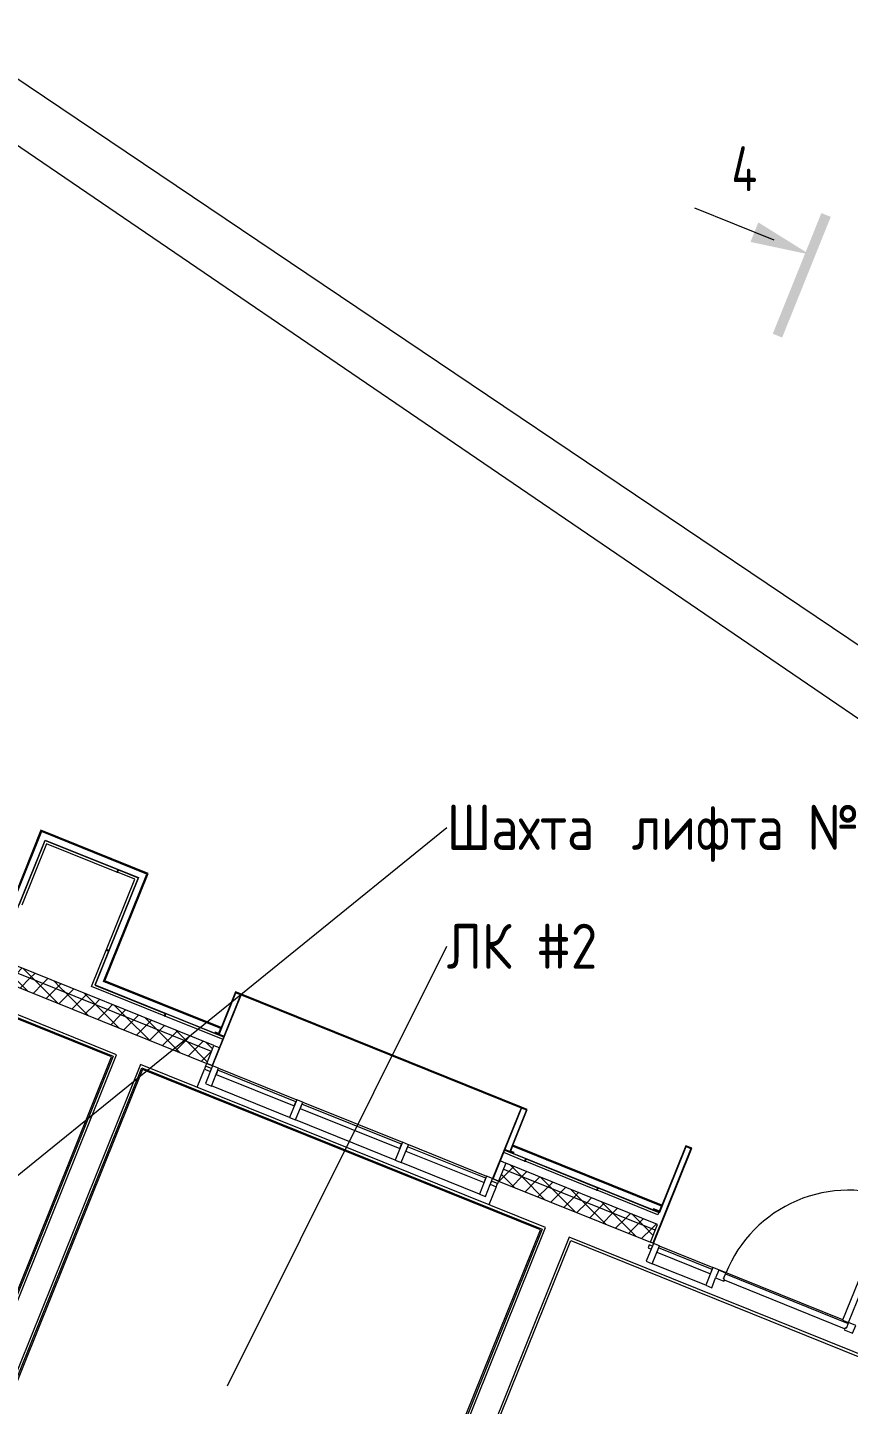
# Model space of a CAD drawing. Header units: millimetres. Extents: x -584918 to 2941280, y 3000189 to 4229862.
# Drawn here: x 190182 to 196574, y 3672921 to 3683638 of the extents above; entities that cross this region are included whole.
import ezdxf

# ---------------------------------------------------------------- set-up
doc = ezdxf.new("R2010")
doc.units = ezdxf.units.MM
for name, color, linetype, lineweight in [('Аннотация', 7, 'Continuous', 0), ('Витраж', 7, 'Continuous', 0), ('Двери', 7, 'Continuous', 0), ('Обобщенные модели', 7, 'Continuous', 0), ('Панели витража', 7, 'Continuous', 0), ('Перекрытие', 7, 'Continuous', 0), ('Разрезы', 7, 'Continuous', 0), ('Стены', 7, 'Continuous', 0), ('Стены внутренние', 7, 'Continuous', 0), ('Стены наружные', 7, 'Continuous', 0), ('Стены отделка', 7, 'Continuous', 0), ('Стены перегородки', 7, 'Continuous', 0), ('Стены штриховка', 7, 'Continuous', 0), ('экспертиза ДУ', 1, 'Continuous', 0)]:
    doc.layers.add(name, color=color, linetype=linetype, lineweight=lineweight)
doc.styles.add('GOST Common', font='', dxfattribs={"width": 0.9, "height": 700})
doc.styles.add('GOST Common_4', font='', dxfattribs={"width": 0.8, "height": 700})
doc.styles.get('GOST Common').set_extended_font_data('GOST Common')
doc.styles.get('GOST Common_4').set_extended_font_data('GOST Common')
pattern_1 = [(45, (192051.36, 3643581.3), (-235.7317, 235.7317), []), (45, (192208.5, 3643581.3), (-235.7317, 235.7317), [])]
pattern_2 = [(45, (192051.36, 3643581.32), (-70.71068, 70.71068), []), (135, (192051.36, 3643581.32), (-70.71068, -70.71068), [])]

# ---------------------------------------------------------------- blocks, each defined once
blk = doc.blocks.new('Откос с зашивкой _верх_низ_ - Откос-V222-АР Этаж 01')
at = {"layer": 'Обобщенные модели'}
for p, q in [((-1180, 300), (-1180, -300)), ((-1175, 300), (-1180, 300)), ((-1175, -300), (-1175, 300)), ((1180, 300), (1175, 300)), ((1175, 300), (1175, -300)), ((1180, -300), (1180, 300)), ((-1220, 55), (-1255, 55)), ((-1255, 55), (-1255, 50)), ((-1255, 50), (-1225, 50)), ((-1225, 50), (-1225, -300)), ((-1220, -295), (-1220, 55)), ((-1220, 55), (-1180, 55)), ((1180, 55), (1220, 55)), ((1255, 55), (1220, 55)), ((1220, 55), (1220, -295)), ((1225, -300), (1225, 50)), ((1225, 50), (1255, 50)), ((1255, 50), (1255, 55)), ((-1225, -300), (-1175, -300)), ((-1175, -295), (-1220, -295)), ((-1180, -300), (-1175, -300)), ((-1175, -300), (-1175, -295)), ((1175, -295), (-1175, -295)), ((-1175, -300), (1175, -300)), ((1175, -300), (-1175, -300)), ((1220, -295), (1175, -295)), ((1175, -295), (1175, -300)), ((1175, -300), (1180, -300)), ((1175, -300), (1225, -300))]:
    blk.add_line(p, q, dxfattribs=at)
blk = doc.blocks.new('ASVP_ОТКОС МЕТАЛЛИЧЕСКИЙ_Двери1 - Откос дверей 2-V223-АР Этаж 01')
at = {"layer": 'Обобщенные модели'}
for p, q in [((-880, 300), (-880, -500)), ((-875, 300), (-880, 300)), ((-875, -500), (-875, 300)), ((880, 300), (875, 300)), ((875, 300), (875, -500)), ((880, -500), (880, 300)), ((-920, 55), (-975, 55)), ((-975, 55), (-975, 50)), ((-975, 50), (-925, 50)), ((-925, 50), (-925, -500)), ((-920, -495), (-920, 55)), ((975, 55), (920, 55)), ((920, 55), (920, -495)), ((925, -500), (925, 50)), ((925, 50), (975, 50)), ((975, 50), (975, 55)), ((-925, -500), (-875, -500)), ((-875, -495), (-920, -495)), ((-880, -500), (-875, -500)), ((-875, -500), (-875, -495)), ((920, -495), (875, -495)), ((875, -495), (875, -500)), ((875, -500), (880, -500)), ((875, -500), (925, -500))]:
    blk.add_line(p, q, dxfattribs=at)
blk = doc.blocks.new('Системная панель - Глухая панель_25 мм-7861994-АР Этаж 01')
at = {"layer": 'Панели витража', "lineweight": 18}
for p, q in [((13, 13), (-13, 13)), ((-13, 13), (-13, -13)), ((13, -13), (13, 13)), ((-13, -13), (13, -13))]:
    blk.add_line(p, q, dxfattribs=at)
blk = doc.blocks.new('Системная панель - Cтеклопакет Двухкамерный_36 мм-7861996-АР Этаж 01')
at = {"layer": 'Панели витража', "lineweight": 18}
for p, q in [((225, 18), (-225, 18)), ((-225, 18), (-225, -18)), ((225, -18), (225, 18)), ((-225, -18), (225, -18))]:
    blk.add_line(p, q, dxfattribs=at)
blk = doc.blocks.new('Прямоугольный импост - 50х150_RAL 3009-7860922-АР Этаж 01')
at = {"layer": 'Витраж'}
for p, q in [((3050, 30574), (3468, 30406)), ((3412, 30267), (2994, 30435))]:
    blk.add_line(p, q, dxfattribs=at)
blk = doc.blocks.new('Прямоугольный импост - 50х150_RAL 3009-7861989-АР Этаж 01')
at = {"layer": 'Витраж', "lineweight": 18}
for p, q in [((-25, 35), (25, 35)), ((-25, 32.5), (-25, 35)), ((25, 35), (25, -115)), ((-25, -115), (-25, -32.5)), ((25, -115), (-25, -115))]:
    blk.add_line(p, q, dxfattribs=at)
blk = doc.blocks.new('Прямоугольный импост - 50х150_RAL 3009-V243-АР Этаж 01')
at = {"layer": 'Витраж'}
h = blk.add_hatch(dxfattribs=at)
h.set_pattern_fill('FP_54', color=256, style=0, pattern_type=2)
h.set_pattern_definition([(158.051, (-8623.8, -29463.5), (-284.821, -706.768), []), (158.051, (-8588.1, -29374.9), (-284.821, -706.768), []), (158.051, (-8552.6, -29286.8), (-284.821, -706.768), []), (158.051, (-8446.05, -29022.44), (-284.821, -706.768), [])])
h.paths.add_polyline_path([(-25, -115), (-25, 35), (25, 35), (25, -115)])
at = {"layer": 'Витраж', "lineweight": 18}
for p, q in [((-25, 35), (25, 35)), ((-25, -115), (-25, 35)), ((25, 35), (25, -115)), ((25, -115), (-25, -115))]:
    blk.add_line(p, q, dxfattribs=at)
blk = doc.blocks.new('ASVP_ДверьАлюминиеваяВитражная_1 полотно - Остекленная Наружная Коричневая-7862006-АР Этаж 01')
at = {"layer": 'Двери', "lineweight": 18}
for p, q in [((-575, 32.5), (-575, -32.5)), ((-505, 32.5), (-575, 32.5)), ((-515, -32.5), (-515, 17.5)), ((-515, 17.5), (-505, 17.5)), ((-505, 17.5), (-505, 32.5)), ((575, 32.5), (505, 32.5)), ((505, 32.5), (505, 17.5)), ((505, 17.5), (515, 17.5)), ((515, 17.5), (515, -32.5)), ((575, -32.5), (575, 32.5)), ((-575, -32.5), (-515, -32.5)), ((-465, -32.5), (-515, -32.5)), ((-515, -32.5), (-515, -1062.5)), ((-465, -1062.5), (-465, -32.5)), ((515, -32.5), (575, -32.5)), ((-515, -1062.5), (-465, -1062.5))]:
    blk.add_line(p, q, dxfattribs=at)
at = {"layer": 'Двери'}
blk.add_arc((-515, -32.5), 1030, 270, 0, dxfattribs=at)
blk = doc.blocks.new('Прямоугольный импост - Порожек 10х50-7861865-АР Этаж 01')
at = {"layer": 'Витраж'}
for p, q in [((3566, 30356), (4521, 29971)), ((4493, 29928), (3557, 30306))]:
    blk.add_line(p, q, dxfattribs=at)
blk = doc.blocks.new('Системная панель - Глухая панель_25 мм-7965725-АР Этаж 01')
at = {"layer": 'Панели витража', "lineweight": 18}
for p, q in [((25, 13), (-25, 13)), ((-25, 13), (-25, -13)), ((25, -13), (25, 13)), ((-25, -13), (25, -13))]:
    blk.add_line(p, q, dxfattribs=at)
blk = doc.blocks.new('Системная панель - Cтеклопакет Двухкамерный_36 мм-7862419-АР Этаж 01')
at = {"layer": 'Панели витража', "lineweight": 18}
for p, q in [((328, 18), (-328, 18)), ((-328, 18), (-328, -18)), ((328, -18), (328, 18)), ((-328, -18), (328, -18))]:
    blk.add_line(p, q, dxfattribs=at)
blk = doc.blocks.new('Системная панель - Cтеклопакет Двухкамерный_36 мм-7862420-АР Этаж 01')
at = {"layer": 'Панели витража', "lineweight": 18}
for p, q in [((418, 18), (-418, 18)), ((-418, 18), (-418, -18)), ((418, -18), (418, 18)), ((-418, -18), (418, -18))]:
    blk.add_line(p, q, dxfattribs=at)
blk = doc.blocks.new('Системная панель - Глухая панель_25 мм-V244-АР Этаж 01')
at = {"layer": 'Панели витража', "lineweight": 18}
for p, q in [((25, 12.5), (-25, 12.5)), ((-25, 12.5), (-25, -12.5)), ((25, -12.5), (25, 12.5)), ((-25, -12.5), (25, -12.5))]:
    blk.add_line(p, q, dxfattribs=at)
blk = doc.blocks.new('Прямоугольный импост - 50х150_RAL 3009-7836373-АР Этаж 01')
at = {"layer": 'Витраж'}
for p, q in [((-16999, 33479), (-16390, 33233)), ((-16446, 33094), (-17055, 33340))]:
    blk.add_line(p, q, dxfattribs=at)
blk = doc.blocks.new('Прямоугольный импост - 50х150_RAL 3009-6573670-АР Этаж 01')
at = {"layer": 'Витраж'}
for p, q in [((-17821, 33810), (-17045, 33498)), ((-17101, 33358), (-17877, 33671))]:
    blk.add_line(p, q, dxfattribs=at)
blk = doc.blocks.new('Прямоугольный импост - 50х150_RAL 3009-7862415-АР Этаж 01')
at = {"layer": 'Витраж', "lineweight": 18}
for p, q in [((-25, 35), (25, 35)), ((-25, -115), (-25, 35)), ((25, 35), (25, -115)), ((25, -115), (-25, -115))]:
    blk.add_line(p, q, dxfattribs=at)
blk = doc.blocks.new('Прямоугольный импост - 50х150_RAL 3009-V245-АР Этаж 01')
at = {"layer": 'Витраж'}
h = blk.add_hatch(dxfattribs=at)
h.set_pattern_fill('FP_55', color=256, style=0, pattern_type=2)
h.set_pattern_definition([(158.051, (-10730.44, -29463.5), (-284.821, -706.768), []), (158.051, (-10694.75, -29374.9), (-284.821, -706.768), []), (158.051, (-10659.2, -29286.8), (-284.821, -706.768), []), (158.051, (-10552.7, -29022.44), (-284.821, -706.768), [])])
h.paths.add_polyline_path([(-25, -115), (-25, 35), (25, 35), (25, -115)])
at = {"layer": 'Витраж', "lineweight": 18}
for p, q in [((-25, 35), (25, 35)), ((-25, -115), (-25, 35)), ((25, 35), (25, -115)), ((25, -115), (-25, -115))]:
    blk.add_line(p, q, dxfattribs=at)
blk = doc.blocks.new('Прямоугольный импост - 50х150_RAL 3009-V246-АР Этаж 01')
at = {"layer": 'Витраж', "lineweight": 18}
for p, q in [((-25, 35), (25, 35)), ((-25, -115), (-25, 35)), ((25, 35), (25, -115)), ((25, -115), (-25, -115))]:
    blk.add_line(p, q, dxfattribs=at)
blk = doc.blocks.new('Прямоугольный импост - 50х150_RAL 3009-V247-АР Этаж 01')
at = {"layer": 'Витраж', "lineweight": 18}
for p, q in [((-25, 35), (25, 35)), ((-25, -115), (-25, 35)), ((25, 35), (25, -115)), ((25, -115), (-25, -115))]:
    blk.add_line(p, q, dxfattribs=at)
blk = doc.blocks.new('Прямоугольный импост - 5х20 мм  _зазор керамогранита цоколя_-7684918-АР Этаж 01')
at = {"layer": 'Витраж'}
for p, q in [((-2.5, -10), (-2.5, 10)), ((-2.5, 10), (2.5, 10)), ((2.5, 10), (2.5, -10)), ((2.5, -10), (-2.5, -10))]:
    blk.add_line(p, q, dxfattribs=at)
blk = doc.blocks.new('Разрез - Номер вида спереди_3_5 мм-64067-АР Этаж 01')
at = {"layer": 'Разрезы'}
for points in [[(9.8, 0.4), (9.8, -0.39), (-0.33, -0.39), (-0.33, 0.4)], [(2.18, -4.67), (3, 0), (3.82, -4.67)]]:
    blk.add_hatch(color=256, dxfattribs=at).paths.add_polyline_path(points)
at = {"layer": 'Разрезы', "lineweight": 20}
blk.add_line((3, -3), (3, -9.66), dxfattribs=at)

msp = doc.modelspace()

# ---------------------------------------------------------------- hatches: boundary and pattern name
at = {"layer": 'Стены наружные'}
h = msp.add_hatch(dxfattribs=at)
h.set_pattern_fill('FP_57', color=256, style=0, pattern_type=2)
h.set_pattern_definition(pattern_2)
h.paths.add_polyline_path([(190431.881, 3676145.388), (190450.569, 3676191.764), (189940.434, 3676397.341), (189921.745, 3676350.965), (190394.503, 3676160.45)])
h.paths.add_polyline_path([(188715.971, 3676836.874), (188734.66, 3676883.25), (187204.253, 3677499.981), (187185.565, 3677453.605), (188543.864, 3676906.23)])
h.paths.add_polyline_path([(186258.046, 3677827.381), (186276.734, 3677873.757), (185905.727, 3678023.267), (185887.038, 3677976.891), (186220.668, 3677842.443)])
h.paths.add_polyline_path([(184959.519, 3678350.668), (184978.208, 3678397.044), (184236.193, 3678696.065), (184217.504, 3678649.689), (184922.142, 3678365.73)])
h = msp.add_hatch(dxfattribs=at)
h.set_pattern_fill('FP_57', color=256, style=0, pattern_type=2)
h.set_pattern_definition(pattern_2)
h.paths.add_polyline_path([(190394.503, 3676052.636), (190431.881, 3676145.388), (189921.745, 3676350.965), (189884.368, 3676258.213), (190183.711, 3676137.582)])
h.paths.add_polyline_path([(188678.593, 3676744.122), (188715.971, 3676836.874), (187185.565, 3677453.605), (187148.187, 3677360.853), (188582.062, 3676783.022)])
h.paths.add_polyline_path([(186220.668, 3677734.629), (186258.046, 3677827.381), (185887.038, 3677976.891), (185849.66, 3677884.139), (186198.241, 3677743.667)])
h.paths.add_polyline_path([(184922.142, 3678257.916), (184959.519, 3678350.668), (184310.256, 3678612.311), (184272.878, 3678519.559), (184918.706, 3678259.3)])
h = msp.add_hatch(dxfattribs=at)
h.set_pattern_fill('FP_6', color=256, style=0, pattern_type=2)
h.set_pattern_definition(pattern_1)
h.paths.add_polyline_path([(191686.232, 3675846.907), (191689.223, 3675854.327), (190784.892, 3676218.759), (190781.901, 3676211.338), (191673.318, 3675852.111)])
h = msp.add_hatch(dxfattribs=at)
h.set_pattern_fill('FP_57', color=256, style=0, pattern_type=2)
h.set_pattern_definition(pattern_2)
h.paths.add_polyline_path([(197559.587, 3673165.214), (197596.037, 3673258.34), (196739.009, 3673603.709), (196701.632, 3673510.957), (197554.395, 3673167.306)])
h.paths.add_polyline_path([(195032.098, 3674183.754), (195069.475, 3674276.506), (193886.889, 3674753.071), (193849.511, 3674660.319), (194954.461, 3674215.041)])
h.paths.add_polyline_path([(191577.09, 3675576.071), (191614.467, 3675668.823), (190431.881, 3676145.388), (190394.503, 3676052.636), (191502.334, 3675606.196)])
h = msp.add_hatch(dxfattribs=at)
h.set_pattern_fill('FP_57', color=256, style=0, pattern_type=2)
h.set_pattern_definition(pattern_2)
h.paths.add_polyline_path([(197596.964, 3673257.966), (197615.653, 3673304.342), (196757.698, 3673650.085), (196739.009, 3673603.709), (197596.037, 3673258.34)])
h.paths.add_polyline_path([(195069.475, 3674276.506), (195088.164, 3674322.882), (193905.577, 3674799.447), (193886.889, 3674753.071), (194849.634, 3674365.099)])
h.paths.add_polyline_path([(191614.467, 3675668.823), (191633.156, 3675715.199), (190450.569, 3676191.764), (190431.881, 3676145.388), (191577.09, 3675683.886)])
h = msp.add_hatch(dxfattribs=at)
h.set_pattern_fill('FP_6', color=256, style=0, pattern_type=2)
h.set_pattern_definition(pattern_1)
h.paths.add_polyline_path([(195118.052, 3674463.934), (195121.042, 3674471.354), (193961.644, 3674938.575), (193958.654, 3674931.155), (195088.164, 3674475.979)])

# ---------------------------------------------------------------- linework, layer by layer
at = {"layer": 'Аннотация'}
for p, q in [((187943.223, 3672955.839), (193446.055, 3677412.632)), ((191740.174, 3673065.925), (193446.055, 3676487.504))]:
    msp.add_line(p, q, dxfattribs=at)
at = {"layer": 'Перекрытие'}
for p, q in [((195050.648, 3674176.279), (195032.098, 3674183.754)), ((196530.041, 3673580.106), (195565.421, 3673968.833))]:
    msp.add_line(p, q, dxfattribs=at)
at = {"layer": 'Стены'}
for p, q in [((190119.777, 3676815.624), (190319.748, 3677311.846)), ((190330.823, 3677285.821), (190138.328, 3676808.148)), ((190319.748, 3677311.846), (190885.534, 3677083.843)), ((190878.059, 3677065.293), (190330.823, 3677285.821)), ((190885.534, 3677083.843), (190878.059, 3677065.293)), ((190890.172, 3677081.974), (190882.696, 3677063.424)), ((191017.187, 3677009.226), (190882.696, 3677063.424)), ((190890.172, 3677081.974), (191043.213, 3677020.301)), ((190796.659, 3676461.99), (191017.187, 3677009.226)), ((191043.213, 3677020.301), (190815.209, 3676454.514)), ((190680.788, 3676174.459), (190794.79, 3676457.352)), ((190813.34, 3676449.877), (190706.814, 3676185.534)), ((190813.34, 3676449.877), (190794.79, 3676457.352)), ((190815.209, 3676454.514), (190796.659, 3676461.99)), ((191246.575, 3675946.456), (190680.788, 3676174.459)), ((190706.814, 3676185.534), (191254.05, 3675965.006)), ((191254.05, 3675965.006), (191246.575, 3675946.456)), ((191258.688, 3675963.137), (191251.212, 3675944.587)), ((191701.059, 3675763.305), (191251.212, 3675944.587)), ((191258.688, 3675963.137), (191708.534, 3675781.856)), ((194052.319, 3674815.782), (193890.003, 3674881.193)), ((193897.479, 3674899.744), (194059.795, 3674834.333)), ((194059.795, 3674834.333), (194052.319, 3674815.782)), ((194064.432, 3674832.464), (194056.957, 3674813.913)), ((194613.468, 3674589.648), (194056.957, 3674813.913)), ((194064.432, 3674832.464), (194620.944, 3674608.198)), ((194620.944, 3674608.198), (194613.468, 3674589.648)), ((194625.581, 3674606.329), (194618.106, 3674587.779)), ((195091.14, 3674397.153), (194618.106, 3674587.779)), ((194625.581, 3674606.329), (195098.616, 3674415.703)), ((195098.616, 3674415.703), (195091.14, 3674397.153))]:
    msp.add_line(p, q, dxfattribs=at)
at = {"layer": 'Стены внутренние'}
for p, q in [((190837.22, 3675626.254), (187739.307, 3676874.667)), ((189850.451, 3673177.604), (190837.22, 3675626.254)), ((191568.68, 3675555.202), (191577.09, 3675576.071)), ((191577.09, 3675576.071), (191618.844, 3675559.245)), ((191078.375, 3675529.072), (188674.994, 3669565.126)), ((194176.288, 3674280.659), (191078.375, 3675529.072)), ((191502.334, 3675390.567), (191559.335, 3675532.014)), ((193831.757, 3674616.262), (193774.756, 3674474.815)), ((193807.788, 3674677.133), (193849.511, 3674660.319)), ((193849.511, 3674660.319), (193841.101, 3674639.45)), ((193163.002, 3671766.208), (194176.288, 3674280.659))]:
    msp.add_line(p, q, dxfattribs=at)
at = {"layer": 'Стены наружные'}
for p, q in [((191709.282, 3675783.711), (191667.543, 3675800.531)), ((191633.156, 3675715.199), (191674.894, 3675698.379)), ((191618.844, 3675559.245), (191577.09, 3675576.071)), ((193863.839, 3674816.267), (193905.577, 3674799.447)), ((193939.965, 3674884.779), (193898.226, 3674901.599)), ((193849.511, 3674660.319), (193807.788, 3674677.133))]:
    msp.add_line(p, q, dxfattribs=at)
at = {"layer": 'Стены отделка'}
for p, q in [((190286.523, 3677389.924), (189928.446, 3676501.361)), ((191121.29, 3677053.526), (190286.523, 3677389.924)), ((189982.242, 3676479.682), (190318.64, 3677314.449)), ((190318.64, 3677314.449), (191045.815, 3677021.408)), ((190784.892, 3676218.759), (191121.29, 3677053.526)), ((191045.815, 3677021.408), (190709.416, 3676186.641)), ((190876.259, 3675642.866), (187722.695, 3676913.706)), ((187733.77, 3676887.68), (190850.233, 3675631.791)), ((191689.223, 3675854.327), (190784.892, 3676218.759)), ((190709.416, 3676186.641), (191667.543, 3675800.531)), ((191667.543, 3675800.531), (191689.223, 3675854.327)), ((191061.763, 3675568.111), (188650.906, 3669585.614)), ((190850.233, 3675631.791), (189855.988, 3673164.591)), ((189867.063, 3673138.565), (190876.259, 3675642.866)), ((194215.327, 3674297.272), (191061.763, 3675568.111)), ((188669.456, 3669578.139), (191072.838, 3675542.085)), ((191072.838, 3675542.085), (194189.301, 3674286.197)), ((193961.644, 3674938.575), (193939.965, 3674884.779)), ((195121.042, 3674471.354), (193961.644, 3674938.575)), ((193939.965, 3674884.779), (195099.363, 3674417.558)), ((195099.363, 3674417.558), (195121.042, 3674471.354)), ((194189.301, 3674286.197), (193174.02, 3671766.796)), ((193196.056, 3671767.97), (194215.327, 3674297.272)), ((194400.831, 3674222.516), (193111.303, 3671022.576)), ((193137.329, 3671033.651), (194411.906, 3674196.49)), ((197545.12, 3672955.415), (194400.831, 3674222.516)), ((194411.906, 3674196.49), (197537.644, 3672936.864))]:
    msp.add_line(p, q, dxfattribs=at)
at = {"layer": 'Стены перегородки'}
for p, q in [((191633.156, 3675715.199), (189940.434, 3676397.341)), ((189884.368, 3676258.213), (191577.09, 3675576.071)), ((191577.09, 3675576.071), (191633.156, 3675715.199)), ((193905.577, 3674799.447), (193849.511, 3674660.319)), ((195088.164, 3674322.882), (193905.577, 3674799.447)), ((193849.511, 3674660.319), (195032.098, 3674183.754)), ((195032.098, 3674183.754), (195088.164, 3674322.882))]:
    msp.add_line(p, q, dxfattribs=at)
at = {"layer": 'Стены штриховка'}
for p, q in [((190290.953, 3677379.514), (189935.866, 3676498.371)), ((191110.88, 3677049.096), (190290.953, 3677379.514)), ((190774.481, 3676214.329), (191110.88, 3677049.096)), ((191614.467, 3675668.823), (189921.745, 3676350.965)), ((191686.232, 3675846.907), (190774.481, 3676214.329)), ((190784.892, 3676218.759), (190781.901, 3676211.338)), ((195118.052, 3674463.934), (193958.654, 3674931.155)), ((195069.475, 3674276.506), (193886.889, 3674753.071))]:
    msp.add_line(p, q, dxfattribs=at)
at = {"layer": 'экспертиза ДУ'}
for points in [[(211270.319, 3668294.075), (127557.279, 3725348.128)], [(127557.279, 3725348.128), (212170.717, 3668385.589)]]:
    msp.add_lwpolyline(points, dxfattribs=at)

# ---------------------------------------------------------------- block references
at = {"layer": 'Витраж', "extrusion": (0, 0, -1)}
for name, p, rotation in [('Прямоугольный импост - 5х20 мм  _зазор керамогранита цоколя_-7684918-АР Этаж 01', (-190884.115, 3677073.633), 201.9486990835424), ('Прямоугольный импост - 5х20 мм  _зазор керамогранита цоколя_-7684918-АР Этаж 01', (-190804.999, 3676455.933), 291.9486990835423), ('Прямоугольный импост - 5х20 мм  _зазор керамогранита цоколя_-7684918-АР Этаж 01', (-191252.631, 3675954.796), 201.9486990835426), ('Прямоугольный импост - 50х150_RAL 3009-V247-АР Этаж 01', (-191633.571, 3675515.575), 21.9486990835427), ('Прямоугольный импост - 50х150_RAL 3009-V246-АР Этаж 01', (-192289.018, 3675251.439), 21.9486990835427), ('Прямоугольный импост - 50х150_RAL 3009-V245-АР Этаж 01', (-193111.418, 3674920.024), 21.9486990835427), ('Прямоугольный импост - 5х20 мм  _зазор керамогранита цоколя_-7684918-АР Этаж 01', (-194058.376, 3674824.123), 201.9486990835426), ('Прямоугольный импост - 50х150_RAL 3009-7862415-АР Этаж 01', (-193766.865, 3674655.889), 21.9486990835427), ('Прямоугольный импост - 5х20 мм  _зазор керамогранита цоколя_-7684918-АР Этаж 01', (-194619.525, 3674597.988), 201.9486990835426), ('Прямоугольный импост - 50х150_RAL 3009-V243-АР Этаж 01', (-195065.391, 3674132.602), 21.9486990835427), ('Прямоугольный импост - 50х150_RAL 3009-7861989-АР Этаж 01', (-195529.151, 3673945.714), 21.9486990835427)]:
    msp.add_blockref(name, p, dxfattribs=dict(at, rotation=rotation))
at = {"layer": 'Витраж'}
for name, p in [('Прямоугольный импост - 50х150_RAL 3009-7836373-АР Этаж 01', (208668.785, 3642059.839)), ('Прямоугольный импост - 50х150_RAL 3009-6573670-АР Этаж 01', (210146.632, 3641464.289)), ('Прямоугольный импост - 50х150_RAL 3009-7836373-АР Этаж 01', (210146.632, 3641464.289)), ('Прямоугольный импост - 50х150_RAL 3009-7860922-АР Этаж 01', (192051.361, 3643581.316)), ('Прямоугольный импост - Порожек 10х50-7861865-АР Этаж 01', (192051.361, 3643581.316))]:
    msp.add_blockref(name, p, dxfattribs=at)
at = {"layer": 'Двери', "rotation": 158.0513009164573}
msp.add_blockref('ASVP_ДверьАлюминиеваяВитражная_1 полотно - Остекленная Наружная Коричневая-7862006-АР Этаж 01', (196085.662, 3673721.449), dxfattribs=at)
at = {"layer": 'Обобщенные модели'}
for name, p, rotation in [('Откос с зашивкой _верх_низ_ - Откос-V222-АР Этаж 01', (192825.449, 3675396.489), 158.0513009164575), ('ASVP_ОТКОС МЕТАЛЛИЧЕСКИЙ_Двери1 - Откос дверей 2-V223-АР Этаж 01', (195978.997, 3674125.611), 158.051300916457)]:
    msp.add_blockref(name, p, dxfattribs=dict(at, rotation=rotation))
at = {"layer": 'Панели витража', "rotation": 158.0513009164573}
for name, p in [('Системная панель - Глухая панель_25 мм-V244-АР Этаж 01', (191587.195, 3675534.263)), ('Системная панель - Cтеклопакет Двухкамерный_36 мм-7862419-АР Этаж 01', (191961.295, 3675383.507)), ('Системная панель - Cтеклопакет Двухкамерный_36 мм-7862420-АР Этаж 01', (192700.218, 3675085.732)), ('Системная панель - Cтеклопакет Двухкамерный_36 мм-7862419-АР Этаж 01', (193439.141, 3674787.957)), ('Системная панель - Глухая панель_25 мм-7965725-АР Этаж 01', (193813.241, 3674637.2)), ('Системная панель - Глухая панель_25 мм-7861994-АР Этаж 01', (195030.609, 3674146.619)), ('Системная панель - Cтеклопакет Двухкамерный_36 мм-7861996-АР Этаж 01', (195297.271, 3674039.158))]:
    msp.add_blockref(name, p, dxfattribs=at)
at = {"layer": 'Разрезы', "xscale": 99.99999999999993, "yscale": 99.99999999999993, "zscale": 99.99999999999993, "rotation": 248.0513009164565}
msp.add_blockref('Разрез - Номер вида спереди_3_5 мм-64067-АР Этаж 01', (196387.184, 3682149.086), dxfattribs=at)

# ---------------------------------------------------------------- texts
at = {"layer": 'Аннотация', "char_height": 350, "attachment_point": 1, "style": 'GOST Common'}
for s, insert, width in [('Шахта', (193446.055, 3677587.632), 1616.202), ('\\fGOST Common|b0|i0|c204|p34|;\\W.9;№', (196255.93, 3677587.632), 461.772), ('лифта', (194886.711, 3677587.632), 1529.61975), ('ЛК', (193446.055, 3676662.504), 613.29094), (' #2', (193952.071, 3676662.504), 750.3795)]:
    msp.add_mtext(s, dxfattribs=dict(at, insert=insert, width=width))
at = {"layer": 'Разрезы', "insert": (195662.645, 3682714.234), "char_height": 350, "width": 275.7805, "attachment_point": 1, "style": 'GOST Common_4'}
msp.add_mtext('\\fGOST Common|b0|i0|c204|p34|;\\W.8;4', dxfattribs=at)

doc.saveas('drawing.dxf')
